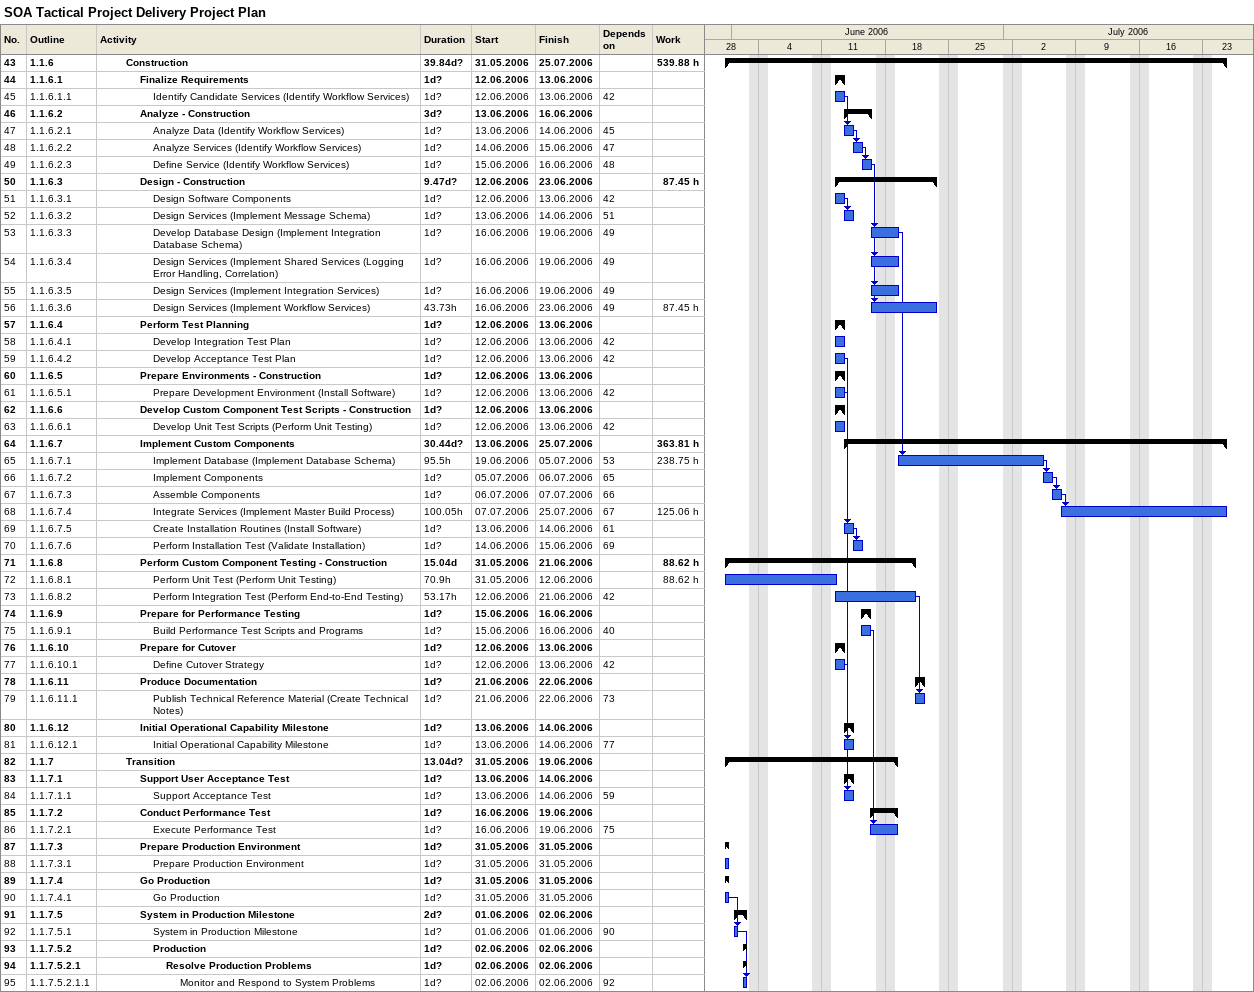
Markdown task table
SOA Tactical Project Delivery Project Plan

| ID | WBS | Task | Duration | Start | Finish | Predecessors | Work (h) |
|---|---|---|---|---|---|---|---|
| 43 | 1.1.6 | **Construction** | 39.84d? | 2006-05-31 | 2006-07-25 |  | 539.88 |
| 44 | 1.1.6.1 | **Finalize Requirements** | 1d? | 2006-06-12 | 2006-06-13 |  |  |
| 45 | 1.1.6.1.1 | Identify Candidate Services (Identify Workflow Services) | 1d? | 2006-06-12 | 2006-06-13 | 42 |  |
| 46 | 1.1.6.2 | **Analyze - Construction** | 3d? | 2006-06-13 | 2006-06-16 |  |  |
| 47 | 1.1.6.2.1 | Analyze Data (Identify Workflow Services) | 1d? | 2006-06-13 | 2006-06-14 | 45 |  |
| 48 | 1.1.6.2.2 | Analyze Services (Identify Workflow Services) | 1d? | 2006-06-14 | 2006-06-15 | 47 |  |
| 49 | 1.1.6.2.3 | Define Service (Identify Workflow Services) | 1d? | 2006-06-15 | 2006-06-16 | 48 |  |
| 50 | 1.1.6.3 | **Design - Construction** | 9.47d? | 2006-06-12 | 2006-06-23 |  | 87.45 |
| 51 | 1.1.6.3.1 | Design Software Components | 1d? | 2006-06-12 | 2006-06-13 | 42 |  |
| 52 | 1.1.6.3.2 | Design Services (Implement Message Schema) | 1d? | 2006-06-13 | 2006-06-14 | 51 |  |
| 53 | 1.1.6.3.3 | Develop Database Design (Implement Integration Database Schema) | 1d? | 2006-06-16 | 2006-06-19 | 49 |  |
| 54 | 1.1.6.3.4 | Design Services (Implement Shared Services (Logging Error Handling, Correlation) | 1d? | 2006-06-16 | 2006-06-19 | 49 |  |
| 55 | 1.1.6.3.5 | Design Services (Implement Integration Services) | 1d? | 2006-06-16 | 2006-06-19 | 49 |  |
| 56 | 1.1.6.3.6 | Design Services (Implement Workflow Services) | 43.73h | 2006-06-16 | 2006-06-23 | 49 | 87.45 |
| 57 | 1.1.6.4 | **Perform Test Planning** | 1d? | 2006-06-12 | 2006-06-13 |  |  |
| 58 | 1.1.6.4.1 | Develop Integration Test Plan | 1d? | 2006-06-12 | 2006-06-13 | 42 |  |
| 59 | 1.1.6.4.2 | Develop Acceptance Test Plan | 1d? | 2006-06-12 | 2006-06-13 | 42 |  |
| 60 | 1.1.6.5 | **Prepare Environments - Construction** | 1d? | 2006-06-12 | 2006-06-13 |  |  |
| 61 | 1.1.6.5.1 | Prepare Development Environment (Install Software) | 1d? | 2006-06-12 | 2006-06-13 | 42 |  |
| 62 | 1.1.6.6 | **Develop Custom Component Test Scripts - Construction** | 1d? | 2006-06-12 | 2006-06-13 |  |  |
| 63 | 1.1.6.6.1 | Develop Unit Test Scripts (Perform Unit Testing) | 1d? | 2006-06-12 | 2006-06-13 | 42 |  |
| 64 | 1.1.6.7 | **Implement Custom Components** | 30.44d? | 2006-06-13 | 2006-07-25 |  | 363.81 |
| 65 | 1.1.6.7.1 | Implement Database (Implement Database Schema) | 95.5h | 2006-06-19 | 2006-07-05 | 53 | 238.75 |
| 66 | 1.1.6.7.2 | Implement Components | 1d? | 2006-07-05 | 2006-07-06 | 65 |  |
| 67 | 1.1.6.7.3 | Assemble Components | 1d? | 2006-07-06 | 2006-07-07 | 66 |  |
| 68 | 1.1.6.7.4 | Integrate Services (Implement Master Build Process) | 100.05h | 2006-07-07 | 2006-07-25 | 67 | 125.06 |
| 69 | 1.1.6.7.5 | Create Installation Routines (Install Software) | 1d? | 2006-06-13 | 2006-06-14 | 61 |  |
| 70 | 1.1.6.7.6 | Perform Installation Test (Validate Installation) | 1d? | 2006-06-14 | 2006-06-15 | 69 |  |
| 71 | 1.1.6.8 | **Perform Custom Component Testing - Construction** | 15.04d | 2006-05-31 | 2006-06-21 |  | 88.62 |
| 72 | 1.1.6.8.1 | Perform Unit Test (Perform Unit Testing) | 70.9h | 2006-05-31 | 2006-06-12 |  | 88.62 |
| 73 | 1.1.6.8.2 | Perform Integration Test (Perform End-to-End Testing) | 53.17h | 2006-06-12 | 2006-06-21 | 42 |  |
| 74 | 1.1.6.9 | **Prepare for Performance Testing** | 1d? | 2006-06-15 | 2006-06-16 |  |  |
| 75 | 1.1.6.9.1 | Build Performance Test Scripts and Programs | 1d? | 2006-06-15 | 2006-06-16 | 40 |  |
| 76 | 1.1.6.10 | **Prepare for Cutover** | 1d? | 2006-06-12 | 2006-06-13 |  |  |
| 77 | 1.1.6.10.1 | Define Cutover Strategy | 1d? | 2006-06-12 | 2006-06-13 | 42 |  |
| 78 | 1.1.6.11 | **Produce Documentation** | 1d? | 2006-06-21 | 2006-06-22 |  |  |
| 79 | 1.1.6.11.1 | Publish Technical Reference Material (Create Technical Notes) | 1d? | 2006-06-21 | 2006-06-22 | 73 |  |
| 80 | 1.1.6.12 | **Initial Operational Capability Milestone** | 1d? | 2006-06-13 | 2006-06-14 |  |  |
| 81 | 1.1.6.12.1 | Initial Operational Capability Milestone | 1d? | 2006-06-13 | 2006-06-14 | 77 |  |
| 82 | 1.1.7 | **Transition** | 13.04d? | 2006-05-31 | 2006-06-19 |  |  |
| 83 | 1.1.7.1 | **Support User Acceptance Test** | 1d? | 2006-06-13 | 2006-06-14 |  |  |
| 84 | 1.1.7.1.1 | Support Acceptance Test | 1d? | 2006-06-13 | 2006-06-14 | 59 |  |
| 85 | 1.1.7.2 | **Conduct Performance Test** | 1d? | 2006-06-16 | 2006-06-19 |  |  |
| 86 | 1.1.7.2.1 | Execute Performance Test | 1d? | 2006-06-16 | 2006-06-19 | 75 |  |
| 87 | 1.1.7.3 | **Prepare Production Environment** | 1d? | 2006-05-31 | 2006-05-31 |  |  |
| 88 | 1.1.7.3.1 | Prepare Production Environment | 1d? | 2006-05-31 | 2006-05-31 |  |  |
| 89 | 1.1.7.4 | **Go Production** | 1d? | 2006-05-31 | 2006-05-31 |  |  |
| 90 | 1.1.7.4.1 | Go Production | 1d? | 2006-05-31 | 2006-05-31 |  |  |
| 91 | 1.1.7.5 | **System in Production Milestone** | 2d? | 2006-06-01 | 2006-06-02 |  |  |
| 92 | 1.1.7.5.1 | System in Production Milestone | 1d? | 2006-06-01 | 2006-06-01 | 90 |  |
| 93 | 1.1.7.5.2 | **Production** | 1d? | 2006-06-02 | 2006-06-02 |  |  |
| 94 | 1.1.7.5.2.1 | **Resolve Production Problems** | 1d? | 2006-06-02 | 2006-06-02 |  |  |
| 95 | 1.1.7.5.2.1.1 | Monitor and Respond to System Problems | 1d? | 2006-06-02 | 2006-06-02 | 92 |  |
